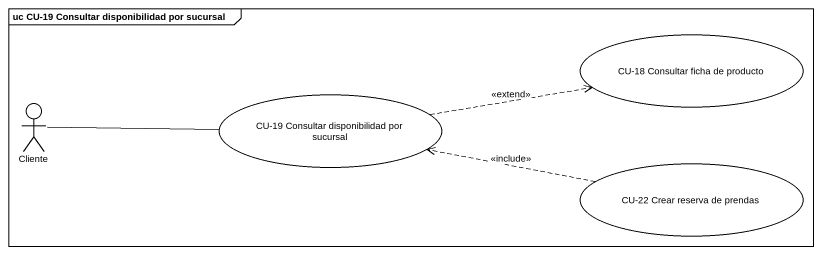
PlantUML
@startuml
mainframe uc CU-19 Consultar disponibilidad por sucursal
usecase "CU-18 Consultar ficha de producto" as CU_18_Consultar_ficha_de
usecase "CU-19 Consultar disponibilidad por sucursal" as CU_19_Consultar
actor Cliente
usecase "CU-22 Crear reserva de prendas" as CU_22_Crear_reserva_de
CU_19_Consultar .right.> CU_18_Consultar_ficha_de : <<extend>>
Cliente -right- CU_19_Consultar
CU_22_Crear_reserva_de .left.> CU_19_Consultar : <<include>>
@enduml
